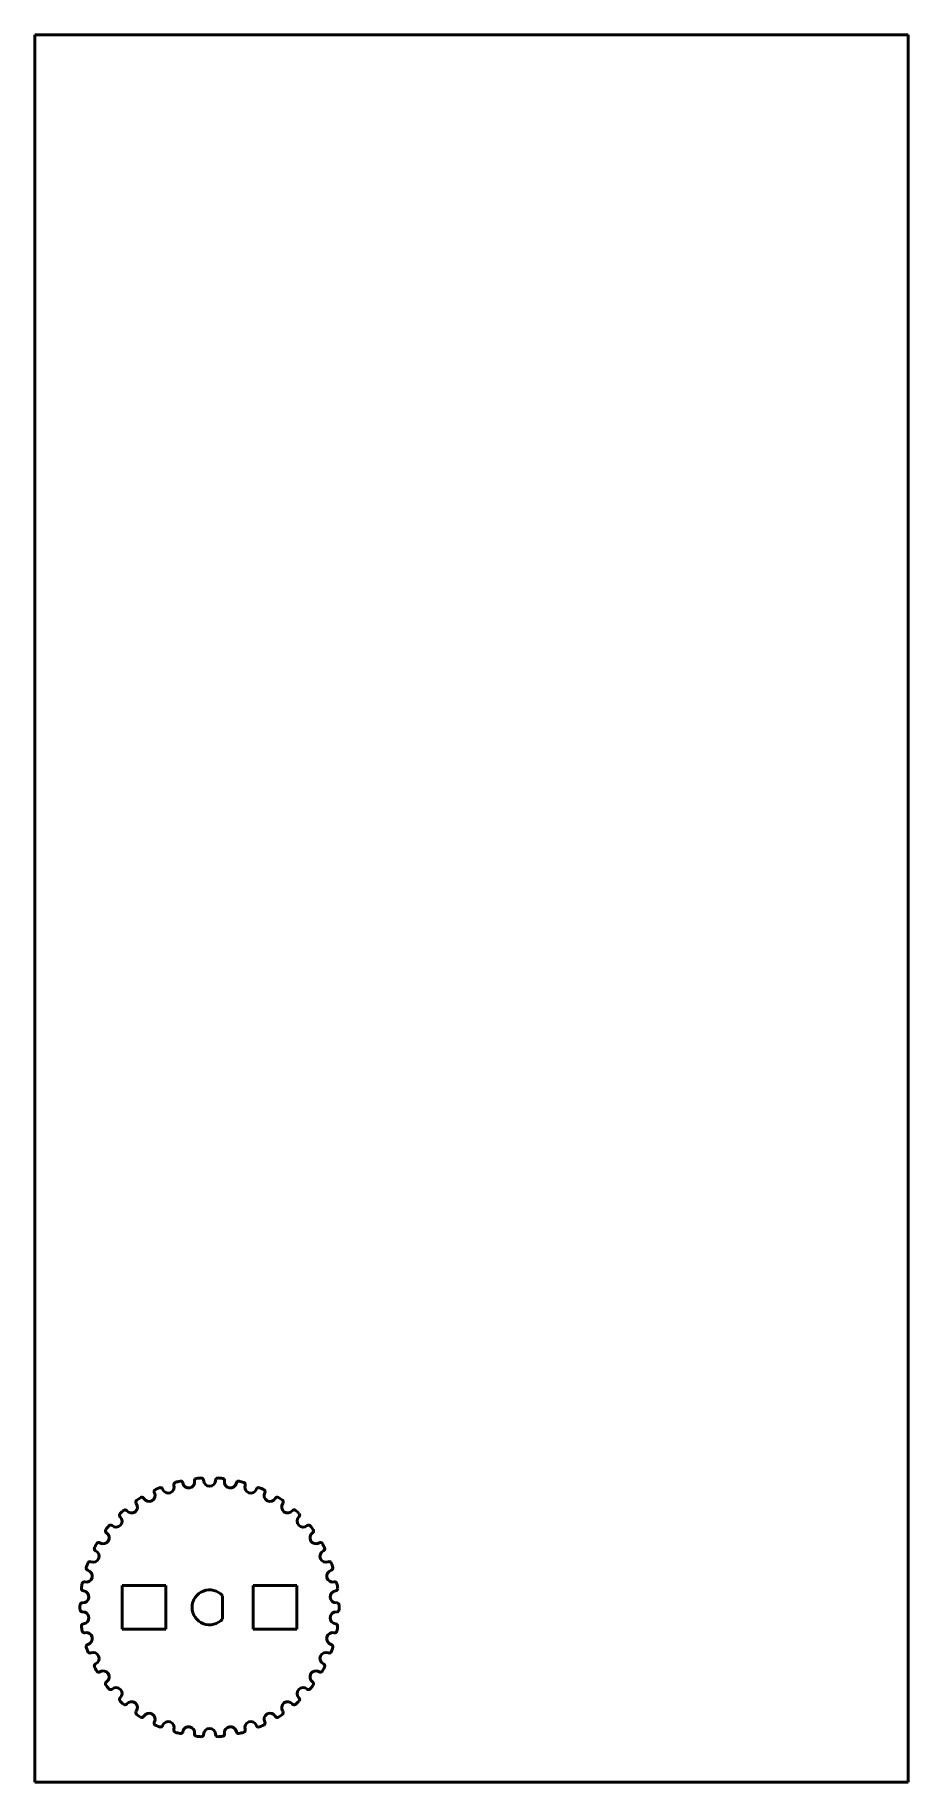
# Model space of a CAD drawing. Header units: millimetres. Extents: x 197 to 397, y 10 to 410.
import ezdxf

# ---------------------------------------------------------------- set-up
doc = ezdxf.new("R2010")
doc.units = ezdxf.units.MM
doc.layers.add('Visible (ISO)', color=7, linetype='Continuous', lineweight=50)

msp = doc.modelspace()

# ---------------------------------------------------------------- linework, layer by layer
at = {"layer": 'Visible (ISO)'}
for p, q in [((197, 410), (197, 10)), ((397, 410), (197, 410)), ((397, 10), (397, 410)), ((217, 55), (227, 55)), ((217, 45), (217, 55)), ((227, 55), (227, 45)), ((240, 52.65), (240, 47.35)), ((247, 55), (257, 55)), ((247, 45), (247, 55)), ((257, 55), (257, 45)), ((227, 45), (217, 45)), ((257, 45), (247, 45)), ((197, 10), (397, 10))]:
    msp.add_line(p, q, dxfattribs=at)
for centre, radius, start, end in [((223.15, 75.6), 1.37, 208.7461, 28.096), ((224.8, 76.49), 0.51, 114.7246, 208.096), ((231.04, 63.59), 14.84, 111.5294, 115.765), ((225.77, 76.91), 0.51, 19.2724, 110.489), ((227.55, 77.53), 1.37, 199.2724, 18.6223), ((229.33, 78.13), 0.51, 105.2509, 198.6223), ((233.36, 64.38), 14.84, 102.0557, 106.2913), ((230.36, 78.39), 0.51, 9.7987, 101.0154), ((232.21, 78.71), 1.37, 189.7987, 9.1487), ((234.06, 79.01), 0.51, 95.7772, 189.1487), ((235.77, 64.79), 14.84, 92.582, 96.8176), ((235.12, 79.1), 0.51, 0.325, 91.5417), ((237, 79.11), 1.37, 180.325, 359.675), ((238.88, 79.1), 0.51, 86.3035, 179.675), ((238.23, 64.79), 14.84, 83.1084, 87.3439), ((239.94, 79.01), 0.51, 350.8513, 82.068), ((241.79, 78.71), 1.37, 170.8513, 350.2013), ((243.64, 78.39), 0.51, 76.8298, 170.2013), ((240.64, 64.38), 14.84, 73.6347, 77.8702), ((244.67, 78.13), 0.51, 341.3777, 72.5943), ((246.45, 77.53), 1.37, 161.3777, 340.7276), ((248.23, 76.91), 0.51, 67.3562, 160.7276), ((242.96, 63.59), 14.84, 64.161, 68.3965), ((249.2, 76.49), 0.51, 331.904, 63.1206), ((250.85, 75.6), 1.37, 151.904, 331.2539), ((226.95, 60.92), 14.84, 130.4768, 134.7123), ((217.64, 71.81), 0.51, 38.2198, 129.4364), ((219.12, 72.97), 1.37, 218.2198, 37.5697), ((220.61, 74.12), 0.51, 124.1983, 217.5697), ((228.88, 62.42), 14.84, 121.0031, 125.2386), ((221.5, 74.7), 0.51, 28.7461, 119.9627), ((252.5, 74.7), 0.51, 57.8825, 151.2539), ((245.12, 62.42), 14.84, 54.6873, 58.9228), ((254.88, 72.97), 1.37, 142.4303, 321.7802), ((253.39, 74.12), 0.51, 322.4303, 53.6469), ((256.36, 71.81), 0.51, 48.4088, 141.7802), ((247.05, 60.92), 14.84, 45.2136, 49.4492), ((225.29, 59.11), 14.84, 139.9505, 144.186), ((214.32, 68.33), 0.51, 47.6934, 138.9101), ((215.58, 69.72), 1.37, 227.6934, 47.0434), ((216.86, 71.09), 0.51, 133.672, 227.0434), ((258.42, 69.72), 1.37, 132.9566, 312.3066), ((257.14, 71.09), 0.51, 312.9566, 44.1732), ((259.68, 68.33), 0.51, 38.9351, 132.3066), ((248.71, 59.11), 14.84, 35.7399, 39.9755), ((223.95, 57.06), 14.84, 149.4241, 153.6597), ((211.61, 64.34), 0.51, 57.1671, 148.3838), ((212.63, 65.92), 1.37, 237.1671, 56.5171), ((213.67, 67.49), 0.51, 143.1456, 236.5171), ((261.37, 65.92), 1.37, 123.4829, 302.8329), ((260.33, 67.49), 0.51, 303.4829, 34.6996), ((262.39, 64.34), 0.51, 29.4614, 122.8329), ((250.05, 57.06), 14.84, 26.2662, 30.5018), ((222.97, 54.82), 14.84, 158.8978, 163.1334), ((209.6, 59.97), 0.51, 66.6408, 157.8575), ((210.34, 61.69), 1.37, 246.6408, 65.9908), ((211.11, 63.41), 0.51, 152.6193, 245.9908), ((263.66, 61.69), 1.37, 114.0092, 293.3592), ((262.89, 63.41), 0.51, 294.0092, 25.2259), ((264.4, 59.97), 0.51, 19.9877, 113.3592), ((251.03, 54.82), 14.84, 16.7926, 21.0281), ((208.78, 57.15), 1.37, 256.1145, 75.4644), ((209.25, 58.97), 0.51, 162.093, 255.4644), ((265.22, 57.15), 1.37, 104.5356, 283.8855), ((264.75, 58.97), 0.51, 284.5356, 15.7522), ((222.36, 52.44), 14.84, 168.3715, 172.6071), ((208.16, 54.28), 0.51, 171.5667, 264.9381), ((208.33, 55.32), 0.51, 76.1145, 167.3311), ((207.99, 52.4), 1.37, 265.5882, 84.9381), ((237, 50), 4, 41.4096, 318.5904), ((266.01, 52.4), 1.37, 95.0619, 274.4118), ((265.67, 55.32), 0.51, 10.5141, 103.8855), ((265.84, 54.28), 0.51, 275.0619, 6.2785), ((251.64, 52.44), 14.84, 7.3189, 11.5544), ((222.16, 50), 14.84, 177.8452, 182.0807), ((207.84, 49.47), 0.51, 181.0404, 274.4118), ((207.84, 50.53), 0.51, 85.5882, 176.8048), ((207.99, 47.6), 1.37, 275.0619, 94.4118), ((266.01, 47.6), 1.37, 85.5882, 264.9381), ((266.16, 50.53), 0.51, 1.0404, 94.4118), ((266.16, 49.47), 0.51, 265.5882, 356.8048), ((251.84, 50), 14.84, 357.8452, 2.0807), ((208.16, 45.72), 0.51, 95.0619, 186.2785), ((222.36, 47.56), 14.84, 187.3189, 191.5544), ((208.33, 44.68), 0.51, 190.5141, 283.8855), ((208.78, 42.85), 1.37, 284.5356, 103.8855), ((265.22, 42.85), 1.37, 76.1145, 255.4644), ((265.67, 44.68), 0.51, 256.1145, 347.3311), ((265.84, 45.72), 0.51, 351.5667, 84.9381), ((251.64, 47.56), 14.84, 348.3715, 352.6071), ((209.25, 41.03), 0.51, 104.5356, 195.7522), ((222.97, 45.18), 14.84, 196.7926, 201.0281), ((264.75, 41.03), 0.51, 342.093, 75.4644), ((251.03, 45.18), 14.84, 338.8978, 343.1334), ((209.6, 40.03), 0.51, 199.9877, 293.3592), ((210.34, 38.31), 1.37, 294.0092, 113.3592), ((211.11, 36.59), 0.51, 114.0092, 205.2259), ((223.95, 42.94), 14.84, 206.2662, 210.5018), ((263.66, 38.31), 1.37, 66.6408, 245.9908), ((250.05, 42.94), 14.84, 329.4241, 333.6597), ((262.89, 36.59), 0.51, 332.6193, 65.9908), ((264.4, 40.03), 0.51, 246.6408, 337.8575), ((211.61, 35.66), 0.51, 209.4614, 302.8329), ((212.63, 34.08), 1.37, 303.4829, 122.8329), ((213.67, 32.51), 0.51, 123.4829, 214.6996), ((225.29, 40.89), 14.84, 215.7399, 219.9755), ((261.37, 34.08), 1.37, 57.1671, 236.5171), ((248.71, 40.89), 14.84, 319.9505, 324.186), ((260.33, 32.51), 0.51, 323.1456, 56.5171), ((262.39, 35.66), 0.51, 237.1671, 328.3838), ((214.32, 31.67), 0.51, 218.9351, 312.3066), ((215.58, 30.28), 1.37, 312.9566, 132.3066), ((216.86, 28.91), 0.51, 132.9566, 224.1732), ((226.95, 39.08), 14.84, 225.2136, 229.4492), ((219.12, 27.03), 1.37, 322.4303, 141.7802), ((254.88, 27.03), 1.37, 38.2198, 217.5697), ((247.05, 39.08), 14.84, 310.4768, 314.7123), ((258.42, 30.28), 1.37, 47.6934, 227.0434), ((257.14, 28.91), 0.51, 313.672, 47.0434), ((259.68, 31.67), 0.51, 227.6934, 318.9101), ((217.64, 28.19), 0.51, 228.4088, 321.7802), ((220.61, 25.88), 0.51, 142.4303, 233.6469), ((228.88, 37.58), 14.84, 234.6873, 238.9228), ((221.5, 25.3), 0.51, 237.8825, 331.2539), ((223.15, 24.4), 1.37, 331.904, 151.2539), ((250.85, 24.4), 1.37, 28.7461, 208.096), ((252.5, 25.3), 0.51, 208.7461, 299.9627), ((245.12, 37.58), 14.84, 301.0031, 305.2386), ((253.39, 25.88), 0.51, 304.1983, 37.5697), ((256.36, 28.19), 0.51, 218.2198, 309.4364), ((224.8, 23.51), 0.51, 151.904, 243.1206), ((231.04, 36.41), 14.84, 244.161, 248.3965), ((225.77, 23.09), 0.51, 247.3562, 340.7276), ((227.55, 22.47), 1.37, 341.3777, 160.7276), ((229.33, 21.87), 0.51, 161.3777, 252.5943), ((233.36, 35.62), 14.84, 253.6347, 257.8702), ((230.36, 21.61), 0.51, 256.8298, 350.2013), ((232.21, 21.29), 1.37, 350.8513, 170.2013), ((234.06, 20.99), 0.51, 170.8513, 262.068), ((235.77, 35.21), 14.84, 263.1084, 267.3439), ((235.12, 20.9), 0.51, 266.3035, 359.675), ((237, 20.89), 1.37, 0.325, 179.675), ((238.88, 20.9), 0.51, 180.325, 271.5417), ((238.23, 35.21), 14.84, 272.582, 276.8176), ((239.94, 20.99), 0.51, 275.7772, 9.1487), ((241.79, 21.29), 1.37, 9.7987, 189.1487), ((243.64, 21.61), 0.51, 189.7987, 281.0154), ((240.64, 35.62), 14.84, 282.0557, 286.2913), ((244.67, 21.87), 0.51, 285.2509, 18.6223), ((246.45, 22.47), 1.37, 19.2724, 198.6223), ((248.23, 23.09), 0.51, 199.2724, 290.489), ((242.96, 36.41), 14.84, 291.5294, 295.765), ((249.2, 23.51), 0.51, 294.7246, 28.096)]:
    msp.add_arc(centre, radius, start, end, dxfattribs=at)

doc.saveas('drawing.dxf')
